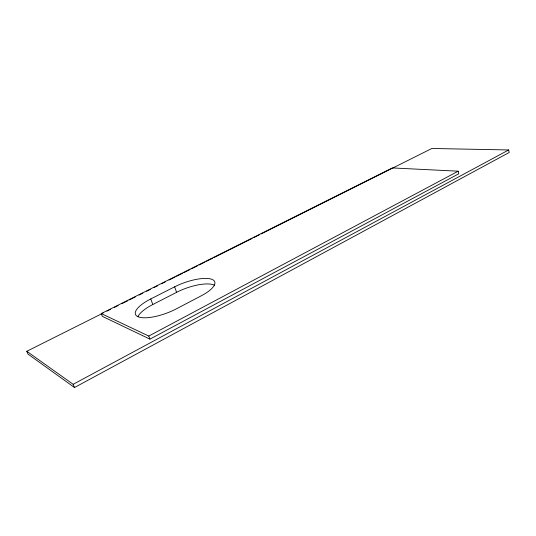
<?xml version="1.0" encoding="UTF-8"?>
<svg xmlns="http://www.w3.org/2000/svg" width="536" height="536" viewBox="0 0 536 536"><rect width="100%" height="100%" fill="white"/><g stroke="black" fill="none" stroke-linecap="round" stroke-linejoin="round"><path stroke-width="0.8" d="M103.167 313.037L26.8 351.274L28.026 354.102L74.497 387.521L509.2 152.479L508.691 149.959L431.842 148.479L261.139 233.944M26.8 351.274L73.151 384.312L508.691 149.959M149.926 339.134L458.783 173.785L458.2 171.192L392.318 167.929L101.25 313.58L102.336 316.347L149.926 339.134L148.767 336.052L101.25 313.58M148.767 336.052L458.2 171.192M138.007 316.508A29.473 9.869 -20.4 0 1 152.814 304.508L176.599 292.328A28.817 9.588 -19.7 0 1 214.601 285.299M150.75 298.947L174.629 286.834A28.89 9.414 -19.6 0 1 211.479 279.189A28.89 9.414 -19.6 0 1 201.268 295.805L176.438 308.81A29.547 9.695 -20.3 0 1 138.375 316.883A29.547 9.695 -20.3 0 1 150.75 298.947L152.814 304.508M106.912 311.161L110.651 309.292M114.396 307.416L118.141 305.54M121.886 303.664L127.876 300.669M129.37 299.919L135.36 296.917M139.105 295.048L142.844 293.172M146.589 291.296L150.335 289.42M154.08 287.551L157.819 285.675M161.564 283.799L165.309 281.923M169.048 280.053L175.038 277.052M176.538 276.301L182.528 273.306M184.022 272.556L190.012 269.554M191.513 268.804L197.503 265.809M198.997 265.059L204.987 262.057M206.487 261.307L212.477 258.312M213.971 257.561L252.155 238.44M253.655 237.689L259.645 234.694M73.151 384.312L74.497 387.521M174.629 286.834L176.599 292.328"/></g></svg>
